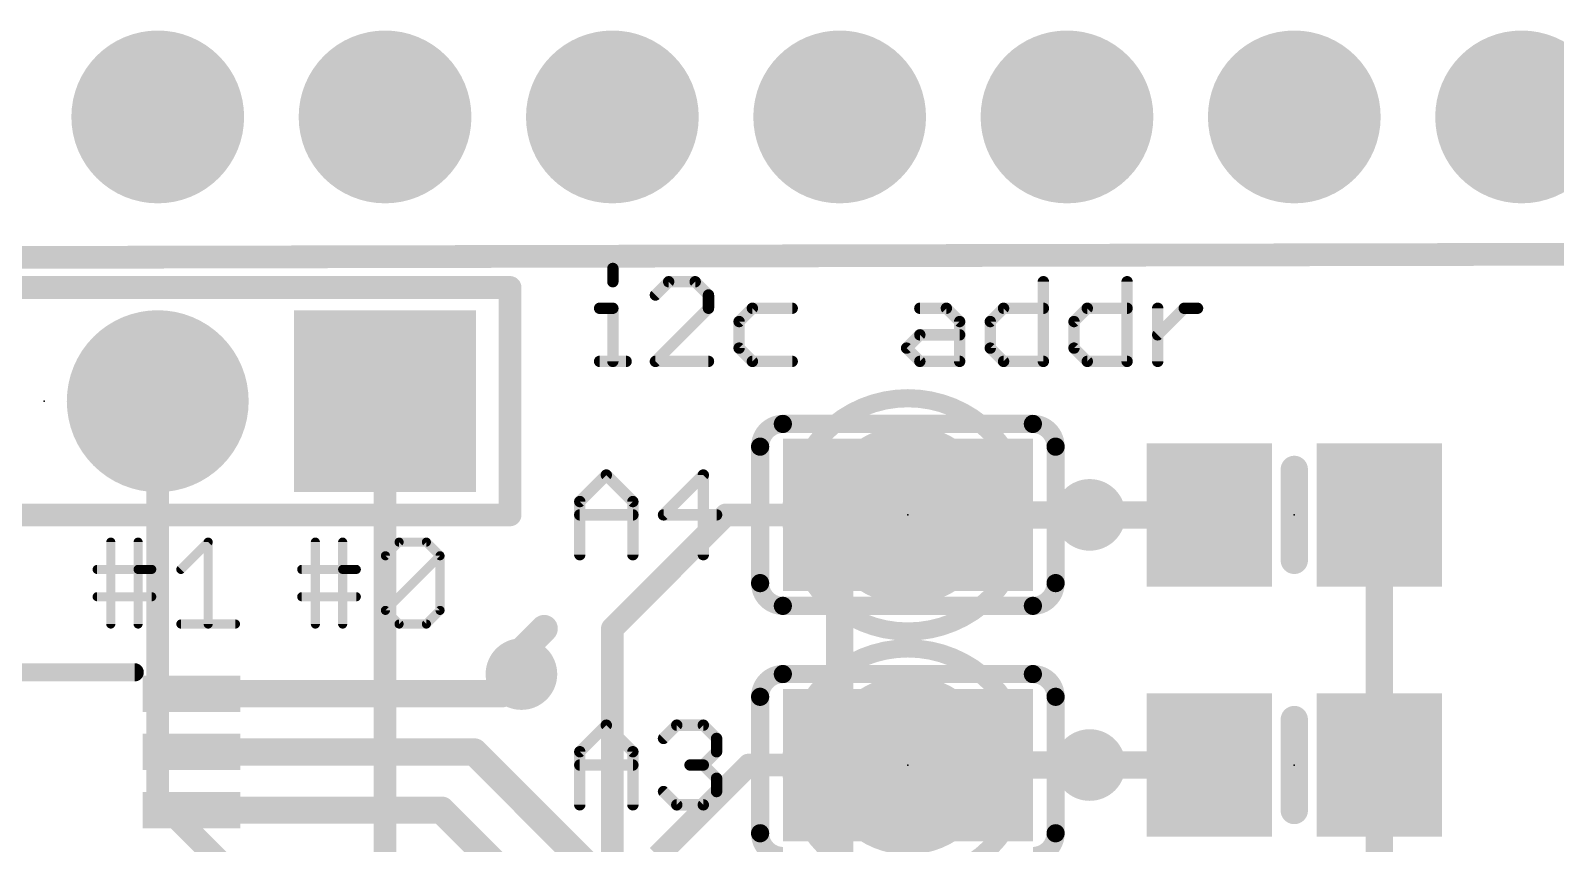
# Model space of a CAD drawing. Extents: x -5.3 to 82.2, y -21.4 to 68.5.
# Drawn here: x 26.52 to 43.56, y 25.54 to 34.62 of the extents above; entities that cross this region are included whole.
import ezdxf

# ---------------------------------------------------------------- set-up
doc = ezdxf.new("R2010")
doc.units = 0
for name, color, linetype in [('1', 12, 'CONTINUOUS'), ('16', 132, 'CONTINUOUS'), ('17', 110, 'CONTINUOUS'), ('18', 110, 'CONTINUOUS'), ('21', 40, 'CONTINUOUS'), ('22', 6, 'CONTINUOUS'), ('23', 40, 'CONTINUOUS'), ('24', 53, 'CONTINUOUS'), ('29', 253, 'CONTINUOUS')]:
    doc.layers.add(name, color=color, linetype=linetype)

# ---------------------------------------------------------------- blocks, each defined once
blk = doc.blocks.new('RECT')
blk.add_solid([(-0.5, -0.5), (0.5, -0.5), (-0.5, 0.5), (0.5, 0.5)])
blk = doc.blocks.new('SQUAREP')
blk.add_solid([(-0.5, -0.5), (0.5, -0.5), (-0.5, 0.5), (0.5, 0.5)])
blk = doc.blocks.new('ROUNDP')
at = {"const_width": 0.5}
blk.add_lwpolyline([(0, -0.25, 1), (0, 0.25, 1), (0, -0.25)], format="xyb", dxfattribs=at)
blk = doc.blocks.new('PIE')
at = {"const_width": 0.5}
blk.add_lwpolyline([(0, -0.25, 1), (0, 0.25, 1), (0, -0.25)], format="xyb", dxfattribs=at)
blk = doc.blocks.new('ROUNDV')
at = {"const_width": 0.5}
blk.add_lwpolyline([(0, -0.25, 1), (0, 0.25, 1), (0, -0.25)], format="xyb", dxfattribs=at)

msp = doc.modelspace()

# ---------------------------------------------------------------- linework, layer by layer
at = {"layer": '1', "const_width": 0.3048}
for points in [[(35.56, 29.21), (35.56, 26.416)], [(37.084, 29.21), (38.354, 29.21)], [(38.354, 29.21), (39.69, 29.21)], [(41.59, 26.416), (41.59, 29.21)], [(31.784, 27.212), (32.004, 27.432)], [(28.3178, 27.212), (31.784, 27.212)], [(28.3178, 26.562), (31.477, 26.562)], [(31.477, 26.562), (34.025, 24.014)], [(35.56, 26.416), (35.56, 23.876)], [(37.084, 26.416), (38.354, 26.416)], [(38.354, 26.416), (39.69, 26.416)], [(41.59, 25.019), (41.59, 26.416)], [(28.3178, 25.912), (31.111, 25.912)], [(31.111, 25.912), (33.375, 23.648)]]:
    msp.add_lwpolyline(points, dxfattribs=at)
at = {"layer": '1', "const_width": 0.1524}
for points in [[(35.6362, 29.21, 1), (35.4838, 29.21)], [(37.084, 29.2862, 1), (37.084, 29.1338)], [(38.354, 29.2862, 1), (38.354, 29.1338)], [(38.354, 29.1338, 1), (38.354, 29.2862)], [(39.69, 29.1338, 1), (39.69, 29.2862)], [(41.6662, 29.21, 1), (41.5138, 29.21)], [(32.0579, 27.3781, 1), (31.9501, 27.4859)], [(28.3178, 27.2882, 1), (28.3178, 27.1358)], [(31.7301, 27.2659, 1), (31.8379, 27.1581)], [(31.784, 27.1358, 1), (31.784, 27.2882)], [(28.3178, 26.6382, 1), (28.3178, 26.4858)], [(31.5309, 26.6159, 1), (31.4231, 26.5081)], [(31.477, 26.4858, 1), (31.477, 26.6382)], [(35.6362, 26.416, 1), (35.4838, 26.416)], [(35.4838, 26.416, 1), (35.6362, 26.416)], [(37.084, 26.4922, 1), (37.084, 26.3398)], [(38.354, 26.4922, 1), (38.354, 26.3398)], [(38.354, 26.3398, 1), (38.354, 26.4922)], [(39.69, 26.3398, 1), (39.69, 26.4922)], [(41.6662, 26.416, 1), (41.5138, 26.416)], [(41.5138, 26.416, 1), (41.6662, 26.416)], [(28.3178, 25.9882, 1), (28.3178, 25.8358)], [(31.1649, 25.9659, 1), (31.0571, 25.8581)], [(31.111, 25.8358, 1), (31.111, 25.9882)]]:
    msp.add_lwpolyline(points, format="xyb", dxfattribs=at)
at = {"layer": '16'}
for points, const_width in [([(0, 32.032), (62.397, 32.159)], 0.254), ([(27.94, 26.035), (27.94, 30.48)], 0.254), ([(30.48, 30.48), (30.48, 24.13)], 0.254), ([(33.02, 27.94), (34.29, 29.21)], 0.254), ([(34.29, 29.21), (36.322, 29.21)], 0.254), ([(38.354, 29.21), (36.322, 29.21)], 0.3048), ([(32.004, 27.686), (32.258, 27.94)], 0.3048), ([(33.02, 24.003), (33.02, 27.94)], 0.254), ([(32.004, 27.432), (32.004, 27.686)], 0.3048), ([(33.528, 25.4), (34.544, 26.416)], 0.254), ([(34.544, 26.416), (36.322, 26.416)], 0.254), ([(38.354, 26.416), (36.322, 26.416)], 0.3048), ([(29.591, 24.384), (27.94, 26.035)], 0.254)]:
    msp.add_lwpolyline(points, dxfattribs=dict(at, const_width=const_width))
for points, const_width in [([(28.0035, 30.48, 1), (27.8765, 30.48)], 0.127), ([(30.5435, 30.48, 1), (30.4165, 30.48)], 0.127), ([(34.29, 29.2735, 1), (34.29, 29.1465)], 0.127), ([(34.3349, 29.1651, 1), (34.2451, 29.2549)], 0.127), ([(36.322, 29.2862, 1), (36.322, 29.1338)], 0.1524), ([(36.322, 29.1465, 1), (36.322, 29.2735)], 0.127), ([(38.354, 29.1338, 1), (38.354, 29.2862)], 0.1524), ([(32.3119, 27.8861, 1), (32.2041, 27.9939)], 0.1524), ([(33.0835, 27.94, 1), (32.9565, 27.94)], 0.127), ([(32.9751, 27.9849, 1), (33.0649, 27.8951)], 0.127), ([(32.0802, 27.686, 1), (31.9278, 27.686)], 0.1524), ([(31.9501, 27.7399, 1), (32.0579, 27.6321)], 0.1524), ([(31.9278, 27.432, 1), (32.0802, 27.432)], 0.1524), ([(34.544, 26.4795, 1), (34.544, 26.3525)], 0.127), ([(34.5889, 26.3711, 1), (34.4991, 26.4609)], 0.127), ([(36.322, 26.4922, 1), (36.322, 26.3398)], 0.1524), ([(36.322, 26.3525, 1), (36.322, 26.4795)], 0.127), ([(38.354, 26.3398, 1), (38.354, 26.4922)], 0.1524), ([(27.9849, 26.0799, 1), (27.8951, 25.9901)], 0.127), ([(27.8765, 26.035, 1), (28.0035, 26.035)], 0.127)]:
    msp.add_lwpolyline(points, format="xyb", dxfattribs=dict(at, const_width=const_width))
at = {"layer": '21'}
for points, const_width in [([(31.877, 31.75), (21.59, 31.75)], 0.254), ([(31.877, 29.21), (31.877, 31.75)], 0.254), ([(33.0256, 31.9626), (33.0256, 31.8143)], 0.127), ([(33.6493, 31.8143), (33.501, 31.666)], 0.127), ([(33.9459, 31.8143), (33.6493, 31.8143)], 0.127), ([(34.0942, 31.666), (33.9459, 31.8143)], 0.127), ([(37.8362, 31.8143), (37.8362, 30.9245)], 0.127), ([(38.7717, 31.8143), (38.7717, 30.9245)], 0.127), ([(34.0942, 31.5177), (34.0942, 31.666)], 0.127), ([(32.8773, 31.5177), (33.0256, 31.5177)], 0.127), ([(33.0256, 31.5177), (33.0256, 30.9245)], 0.127), ([(33.501, 30.9245), (34.0942, 31.5177)], 0.127), ([(34.5848, 31.5177), (34.4365, 31.3694)], 0.127), ([(35.0297, 31.5177), (34.5848, 31.5177)], 0.127), ([(36.4558, 31.5177), (36.7524, 31.5177)], 0.127), ([(36.7524, 31.5177), (36.9007, 31.3694)], 0.127), ([(37.2431, 31.3694), (37.3913, 31.5177)], 0.127), ([(37.3913, 31.5177), (37.8362, 31.5177)], 0.127), ([(38.1786, 31.3694), (38.3269, 31.5177)], 0.127), ([(38.3269, 31.5177), (38.7717, 31.5177)], 0.127), ([(39.1141, 30.9245), (39.1141, 31.5177)], 0.127), ([(39.1141, 31.2211), (39.4107, 31.5177)], 0.127), ([(39.4107, 31.5177), (39.559, 31.5177)], 0.127), ([(34.4365, 31.3694), (34.4365, 31.0728)], 0.127), ([(36.9007, 31.3694), (36.9007, 30.9245)], 0.127), ([(37.2431, 31.0728), (37.2431, 31.3694)], 0.127), ([(38.1786, 31.0728), (38.1786, 31.3694)], 0.127), ([(36.3075, 31.0728), (36.4558, 31.2211)], 0.127), ([(36.4558, 31.2211), (36.9007, 31.2211)], 0.127), ([(34.4365, 31.0728), (34.5848, 30.9245)], 0.127), ([(36.4558, 30.9245), (36.3075, 31.0728)], 0.127), ([(37.3913, 30.9245), (37.2431, 31.0728)], 0.127), ([(38.3269, 30.9245), (38.1786, 31.0728)], 0.127), ([(32.8773, 30.9245), (33.1739, 30.9245)], 0.127), ([(34.0942, 30.9245), (33.501, 30.9245)], 0.127), ([(34.5848, 30.9245), (35.0297, 30.9245)], 0.127), ([(36.9007, 30.9245), (36.4558, 30.9245)], 0.127), ([(37.8362, 30.9245), (37.3913, 30.9245)], 0.127), ([(38.7717, 30.9245), (38.3269, 30.9245)], 0.127), ([(34.925, 30.226), (37.719, 30.226)], 0.2032), ([(34.671, 29.972), (34.671, 28.448)], 0.2032), ([(37.973, 29.972), (37.973, 28.448)], 0.2032), ([(40.64, 28.702), (40.64, 29.718)], 0.3048), ([(32.656, 29.3587), (32.9526, 29.6553)], 0.127), ([(32.9526, 29.6553), (33.2492, 29.3587)], 0.127), ([(34.0364, 29.6553), (33.5915, 29.2104)], 0.127), ([(34.0364, 28.7655), (34.0364, 29.6553)], 0.127), ([(21.59, 29.21), (31.877, 29.21)], 0.254), ([(32.656, 28.7655), (32.656, 29.3587)], 0.127), ([(33.2492, 29.3587), (33.2492, 28.7655)], 0.127), ([(32.656, 29.2104), (33.2492, 29.2104)], 0.127), ([(33.5915, 29.2104), (34.1847, 29.2104)], 0.127), ([(27.4153, 27.9908), (27.4153, 28.906)], 0.1016), ([(27.7204, 28.906), (27.7204, 27.9908)], 0.1016), ([(28.1983, 28.6009), (28.5033, 28.906)], 0.1016), ([(28.5033, 28.906), (28.5033, 27.9908)], 0.1016), ([(29.7013, 27.9908), (29.7013, 28.906)], 0.1016), ([(30.0064, 28.906), (30.0064, 27.9908)], 0.1016), ([(30.4843, 28.7535), (30.6368, 28.906)], 0.1016), ([(30.4843, 28.1433), (30.4843, 28.7535)], 0.1016), ([(30.4843, 28.1433), (31.0944, 28.7535)], 0.1016), ([(30.6368, 28.906), (30.9419, 28.906)], 0.1016), ([(30.9419, 28.906), (31.0944, 28.7535)], 0.1016), ([(31.0944, 28.7535), (31.0944, 28.1433)], 0.1016), ([(27.2628, 28.6009), (27.7204, 28.6009)], 0.1016), ([(27.7204, 28.6009), (27.8729, 28.6009)], 0.1016), ([(29.5488, 28.6009), (30.0064, 28.6009)], 0.1016), ([(30.0064, 28.6009), (30.1589, 28.6009)], 0.1016), ([(27.2628, 28.2959), (27.8729, 28.2959)], 0.1016), ([(29.5488, 28.2959), (30.1589, 28.2959)], 0.1016), ([(37.719, 28.194), (34.925, 28.194)], 0.2032), ([(30.6368, 27.9908), (30.4843, 28.1433)], 0.1016), ([(31.0944, 28.1433), (30.9419, 27.9908)], 0.1016), ([(28.1983, 27.9908), (28.8084, 27.9908)], 0.1016), ([(30.9419, 27.9908), (30.6368, 27.9908)], 0.1016), ([(23.1172, 27.4516), (27.6828, 27.4516)], 0.2032), ([(34.925, 27.432), (37.719, 27.432)], 0.2032), ([(34.671, 27.178), (34.671, 25.654)], 0.2032), ([(37.973, 27.178), (37.973, 25.654)], 0.2032), ([(32.656, 26.5647), (32.9526, 26.8613)], 0.127), ([(32.9526, 26.8613), (33.2492, 26.5647)], 0.127), ([(33.5915, 26.713), (33.7398, 26.8613)], 0.127), ([(33.7398, 26.8613), (34.0364, 26.8613)], 0.127), ([(34.0364, 26.8613), (34.1847, 26.713)], 0.127), ([(40.64, 25.908), (40.64, 26.924)], 0.3048), ([(34.1847, 26.713), (34.1847, 26.5647)], 0.127), ([(32.656, 25.9715), (32.656, 26.5647)], 0.127), ([(33.2492, 26.5647), (33.2492, 25.9715)], 0.127), ([(34.1847, 26.5647), (34.0364, 26.4164)], 0.127), ([(32.656, 26.4164), (33.2492, 26.4164)], 0.127), ([(34.0364, 26.4164), (33.8881, 26.4164)], 0.127), ([(34.0364, 26.4164), (34.1847, 26.2681)], 0.127), ([(34.1847, 26.2681), (34.1847, 26.1198)], 0.127), ([(33.7398, 25.9715), (33.5915, 26.1198)], 0.127), ([(34.1847, 26.1198), (34.0364, 25.9715)], 0.127), ([(34.0364, 25.9715), (33.7398, 25.9715)], 0.127)]:
    msp.add_lwpolyline(points, dxfattribs=dict(at, const_width=const_width))
for points, const_width in [([(31.9405, 31.75, 1), (31.8135, 31.75)], 0.127), ([(31.877, 31.6865, 1), (31.877, 31.8135)], 0.127), ([(33.0573, 31.9626, 1), (32.9938, 31.9626)], 0.0635), ([(33.6493, 31.846, 1), (33.6493, 31.7825)], 0.0635), ([(33.6717, 31.7918, 1), (33.6268, 31.8367)], 0.0635), ([(33.9683, 31.8367, 1), (33.9234, 31.7918)], 0.0635), ([(33.9459, 31.7825, 1), (33.9459, 31.846)], 0.0635), ([(37.868, 31.8143, 1), (37.8045, 31.8143)], 0.0635), ([(38.8035, 31.8143, 1), (38.74, 31.8143)], 0.0635), ([(32.9938, 31.8143, 1), (33.0573, 31.8143)], 0.0635), ([(33.4785, 31.6884, 1), (33.5234, 31.6435)], 0.0635), ([(34.1259, 31.666, 1), (34.0624, 31.666)], 0.0635), ([(34.0717, 31.6435, 1), (34.1166, 31.6884)], 0.0635), ([(32.8773, 31.5494, 1), (32.8773, 31.4859)], 0.0635), ([(33.0573, 31.5177, 1), (32.9938, 31.5177)], 0.0635), ([(33.0256, 31.4859, 1), (33.0256, 31.5494)], 0.0635), ([(34.0624, 31.5177, 1), (34.1259, 31.5177)], 0.0635), ([(34.1166, 31.4952, 1), (34.0717, 31.5401)], 0.0635), ([(34.5848, 31.5494, 1), (34.5848, 31.4859)], 0.0635), ([(34.6072, 31.4952, 1), (34.5623, 31.5401)], 0.0635), ([(35.0297, 31.4859, 1), (35.0297, 31.5494)], 0.0635), ([(36.4558, 31.5494, 1), (36.4558, 31.4859)], 0.0635), ([(36.7749, 31.5401, 1), (36.73, 31.4952)], 0.0635), ([(36.7524, 31.4859, 1), (36.7524, 31.5494)], 0.0635), ([(37.3913, 31.5494, 1), (37.3913, 31.4859)], 0.0635), ([(37.4138, 31.4952, 1), (37.3689, 31.5401)], 0.0635), ([(37.8362, 31.4859, 1), (37.8362, 31.5494)], 0.0635), ([(38.3269, 31.5494, 1), (38.3269, 31.4859)], 0.0635), ([(38.3493, 31.4952, 1), (38.3044, 31.5401)], 0.0635), ([(38.7717, 31.4859, 1), (38.7717, 31.5494)], 0.0635), ([(39.1458, 31.5177, 1), (39.0823, 31.5177)], 0.0635), ([(39.4107, 31.5494, 1), (39.4107, 31.4859)], 0.0635), ([(39.4331, 31.4952, 1), (39.3882, 31.5401)], 0.0635), ([(39.559, 31.4859, 1), (39.559, 31.5494)], 0.0635), ([(34.4683, 31.3694, 1), (34.4047, 31.3694)], 0.0635), ([(34.414, 31.3918, 1), (34.459, 31.3469)], 0.0635), ([(36.9325, 31.3694, 1), (36.869, 31.3694)], 0.0635), ([(36.8783, 31.3469, 1), (36.9232, 31.3918)], 0.0635), ([(37.2748, 31.3694, 1), (37.2113, 31.3694)], 0.0635), ([(37.2206, 31.3918, 1), (37.2655, 31.3469)], 0.0635), ([(38.2103, 31.3694, 1), (38.1468, 31.3694)], 0.0635), ([(38.1561, 31.3918, 1), (38.201, 31.3469)], 0.0635), ([(36.4558, 31.2528, 1), (36.4558, 31.1893)], 0.0635), ([(36.4783, 31.1986, 1), (36.4334, 31.2435)], 0.0635), ([(36.9007, 31.1893, 1), (36.9007, 31.2528)], 0.0635), ([(39.0916, 31.2435, 1), (39.1365, 31.1986)], 0.0635), ([(34.4047, 31.0728, 1), (34.4683, 31.0728)], 0.0635), ([(34.459, 31.0952, 1), (34.414, 31.0503)], 0.0635), ([(36.33, 31.0952, 1), (36.2851, 31.0503)], 0.0635), ([(36.2851, 31.0952, 1), (36.33, 31.0503)], 0.0635), ([(37.2113, 31.0728, 1), (37.2748, 31.0728)], 0.0635), ([(37.2655, 31.0952, 1), (37.2206, 31.0503)], 0.0635), ([(38.1468, 31.0728, 1), (38.2103, 31.0728)], 0.0635), ([(38.201, 31.0952, 1), (38.1561, 31.0503)], 0.0635), ([(32.8773, 30.9563, 1), (32.8773, 30.8928)], 0.0635), ([(32.9938, 30.9245, 1), (33.0573, 30.9245)], 0.0635), ([(33.1739, 30.8928, 1), (33.1739, 30.9563)], 0.0635), ([(33.4785, 30.947, 1), (33.5234, 30.902)], 0.0635), ([(33.501, 30.9563, 1), (33.501, 30.8928)], 0.0635), ([(34.0942, 30.8928, 1), (34.0942, 30.9563)], 0.0635), ([(34.5848, 30.9563, 1), (34.5848, 30.8928)], 0.0635), ([(34.5623, 30.902, 1), (34.6072, 30.947)], 0.0635), ([(35.0297, 30.8928, 1), (35.0297, 30.9563)], 0.0635), ([(36.4558, 30.9563, 1), (36.4558, 30.8928)], 0.0635), ([(36.4334, 30.902, 1), (36.4783, 30.947)], 0.0635), ([(36.869, 30.9245, 1), (36.9325, 30.9245)], 0.0635), ([(36.9007, 30.8928, 1), (36.9007, 30.9563)], 0.0635), ([(37.3913, 30.9563, 1), (37.3913, 30.8928)], 0.0635), ([(37.3689, 30.902, 1), (37.4138, 30.947)], 0.0635), ([(37.8045, 30.9245, 1), (37.868, 30.9245)], 0.0635), ([(37.8362, 30.8928, 1), (37.8362, 30.9563)], 0.0635), ([(38.3269, 30.9563, 1), (38.3269, 30.8928)], 0.0635), ([(38.3044, 30.902, 1), (38.3493, 30.947)], 0.0635), ([(38.74, 30.9245, 1), (38.8035, 30.9245)], 0.0635), ([(38.7717, 30.8928, 1), (38.7717, 30.9563)], 0.0635), ([(39.0823, 30.9245, 1), (39.1458, 30.9245)], 0.0635), ([(34.925, 30.226, 0.4142), (34.671, 29.972)], 0.2032), ([(34.925, 30.2768, 1), (34.925, 30.1752)], 0.1016), ([(34.925, 30.1752, 1), (34.925, 30.2768)], 0.1016), ([(37.973, 29.972, 0.4142), (37.719, 30.226)], 0.2032), ([(37.719, 30.2768, 1), (37.719, 30.1752)], 0.1016), ([(37.719, 30.1752, 1), (37.719, 30.2768)], 0.1016), ([(34.7218, 29.972, 1), (34.6202, 29.972)], 0.1016), ([(34.6202, 29.972, 1), (34.7218, 29.972)], 0.1016), ([(38.0238, 29.972, 1), (37.9222, 29.972)], 0.1016), ([(37.9222, 29.972, 1), (38.0238, 29.972)], 0.1016), ([(40.7162, 29.718, 1), (40.5638, 29.718)], 0.1524), ([(32.975, 29.6777, 1), (32.9301, 29.6328)], 0.0635), ([(32.975, 29.6328, 1), (32.9301, 29.6777)], 0.0635), ([(34.0681, 29.6553, 1), (34.0046, 29.6553)], 0.0635), ([(34.0588, 29.6328, 1), (34.0139, 29.6777)], 0.0635), ([(31.877, 29.1465, 1), (31.877, 29.2735)], 0.127), ([(32.6877, 29.3587, 1), (32.6242, 29.3587)], 0.0635), ([(32.6335, 29.3811, 1), (32.6784, 29.3362)], 0.0635), ([(33.2809, 29.3587, 1), (33.2174, 29.3587)], 0.0635), ([(33.2267, 29.3362, 1), (33.2716, 29.3811)], 0.0635), ([(31.8135, 29.21, 1), (31.9405, 29.21)], 0.127), ([(32.656, 29.2421, 1), (32.656, 29.1786)], 0.0635), ([(33.2492, 29.1786, 1), (33.2492, 29.2421)], 0.0635), ([(33.5915, 29.2421, 1), (33.5915, 29.1786)], 0.0635), ([(33.569, 29.2328, 1), (33.614, 29.1879)], 0.0635), ([(34.1847, 29.1786, 1), (34.1847, 29.2421)], 0.0635), ([(27.4407, 28.906, 1), (27.3899, 28.906)], 0.0508), ([(27.7458, 28.906, 1), (27.695, 28.906)], 0.0508), ([(28.5287, 28.906, 1), (28.4779, 28.906)], 0.0508), ([(28.5213, 28.888, 1), (28.4854, 28.9239)], 0.0508), ([(29.7267, 28.906, 1), (29.6759, 28.906)], 0.0508), ([(30.0318, 28.906, 1), (29.981, 28.906)], 0.0508), ([(30.5097, 28.7535, 1), (30.4589, 28.7535)], 0.0508), ([(30.6368, 28.9314, 1), (30.6368, 28.8806)], 0.0508), ([(30.6548, 28.888, 1), (30.6188, 28.9239)], 0.0508), ([(30.9598, 28.9239, 1), (30.9239, 28.888)], 0.0508), ([(30.9419, 28.8806, 1), (30.9419, 28.9314)], 0.0508), ([(31.1198, 28.7535, 1), (31.069, 28.7535)], 0.0508), ([(31.1124, 28.7355, 1), (31.0764, 28.7714)], 0.0508), ([(27.2628, 28.6263, 1), (27.2628, 28.5755)], 0.0508), ([(27.7204, 28.6263, 1), (27.7204, 28.5755)], 0.0508), ([(27.7204, 28.5755, 1), (27.7204, 28.6263)], 0.0508), ([(27.8729, 28.5755, 1), (27.8729, 28.6263)], 0.0508), ([(28.1803, 28.6189, 1), (28.2162, 28.583)], 0.0508), ([(29.5488, 28.6263, 1), (29.5488, 28.5755)], 0.0508), ([(30.0064, 28.6263, 1), (30.0064, 28.5755)], 0.0508), ([(30.0064, 28.5755, 1), (30.0064, 28.6263)], 0.0508), ([(30.1589, 28.5755, 1), (30.1589, 28.6263)], 0.0508), ([(30.4663, 28.7714, 1), (30.5022, 28.7355)], 0.0508), ([(31.0764, 28.7355, 1), (31.1124, 28.7714)], 0.0508), ([(32.6242, 28.7655, 1), (32.6877, 28.7655)], 0.0635), ([(33.2174, 28.7655, 1), (33.2809, 28.7655)], 0.0635), ([(34.0046, 28.7655, 1), (34.0681, 28.7655)], 0.0635), ([(40.5638, 28.702, 1), (40.7162, 28.702)], 0.1524), ([(34.671, 28.448, 0.4142), (34.925, 28.194)], 0.2032), ([(34.7218, 28.448, 1), (34.6202, 28.448)], 0.1016), ([(34.6202, 28.448, 1), (34.7218, 28.448)], 0.1016), ([(37.719, 28.194, 0.4142), (37.973, 28.448)], 0.2032), ([(38.0238, 28.448, 1), (37.9222, 28.448)], 0.1016), ([(37.9222, 28.448, 1), (38.0238, 28.448)], 0.1016), ([(27.2628, 28.3213, 1), (27.2628, 28.2705)], 0.0508), ([(27.8729, 28.2705, 1), (27.8729, 28.3213)], 0.0508), ([(29.5488, 28.3213, 1), (29.5488, 28.2705)], 0.0508), ([(30.1589, 28.2705, 1), (30.1589, 28.3213)], 0.0508), ([(34.925, 28.2448, 1), (34.925, 28.1432)], 0.1016), ([(34.925, 28.1432, 1), (34.925, 28.2448)], 0.1016), ([(37.719, 28.2448, 1), (37.719, 28.1432)], 0.1016), ([(37.719, 28.1432, 1), (37.719, 28.2448)], 0.1016), ([(30.5022, 28.1613, 1), (30.4663, 28.1254)], 0.0508), ([(30.4663, 28.1613, 1), (30.5022, 28.1254)], 0.0508), ([(30.4589, 28.1433, 1), (30.5097, 28.1433)], 0.0508), ([(31.069, 28.1433, 1), (31.1198, 28.1433)], 0.0508), ([(31.1124, 28.1254, 1), (31.0764, 28.1613)], 0.0508), ([(27.3899, 27.9908, 1), (27.4407, 27.9908)], 0.0508), ([(27.695, 27.9908, 1), (27.7458, 27.9908)], 0.0508), ([(28.1983, 28.0162, 1), (28.1983, 27.9654)], 0.0508), ([(28.4779, 27.9908, 1), (28.5287, 27.9908)], 0.0508), ([(28.8084, 27.9654, 1), (28.8084, 28.0162)], 0.0508), ([(29.6759, 27.9908, 1), (29.7267, 27.9908)], 0.0508), ([(29.981, 27.9908, 1), (30.0318, 27.9908)], 0.0508), ([(30.6368, 28.0162, 1), (30.6368, 27.9654)], 0.0508), ([(30.6188, 27.9728, 1), (30.6548, 28.0088)], 0.0508), ([(30.9239, 28.0088, 1), (30.9598, 27.9728)], 0.0508), ([(30.9419, 27.9654, 1), (30.9419, 28.0162)], 0.0508), ([(27.6828, 27.4008, 1), (27.6828, 27.5024)], 0.1016), ([(34.925, 27.432, 0.4142), (34.671, 27.178)], 0.2032), ([(34.925, 27.4828, 1), (34.925, 27.3812)], 0.1016), ([(34.925, 27.3812, 1), (34.925, 27.4828)], 0.1016), ([(37.973, 27.178, 0.4142), (37.719, 27.432)], 0.2032), ([(37.719, 27.4828, 1), (37.719, 27.3812)], 0.1016), ([(37.719, 27.3812, 1), (37.719, 27.4828)], 0.1016), ([(34.7218, 27.178, 1), (34.6202, 27.178)], 0.1016), ([(38.0238, 27.178, 1), (37.9222, 27.178)], 0.1016), ([(34.6202, 27.178, 1), (34.7218, 27.178)], 0.1016), ([(37.9222, 27.178, 1), (38.0238, 27.178)], 0.1016), ([(32.975, 26.8837, 1), (32.9301, 26.8388)], 0.0635), ([(32.975, 26.8388, 1), (32.9301, 26.8837)], 0.0635), ([(33.7398, 26.893, 1), (33.7398, 26.8295)], 0.0635), ([(33.7622, 26.8388, 1), (33.7173, 26.8837)], 0.0635), ([(34.0588, 26.8837, 1), (34.0139, 26.8388)], 0.0635), ([(34.0364, 26.8295, 1), (34.0364, 26.893)], 0.0635), ([(40.7162, 26.924, 1), (40.5638, 26.924)], 0.1524), ([(33.569, 26.7354, 1), (33.614, 26.6905)], 0.0635), ([(34.2164, 26.713, 1), (34.1529, 26.713)], 0.0635), ([(34.1622, 26.6905, 1), (34.2071, 26.7354)], 0.0635), ([(32.6877, 26.5647, 1), (32.6242, 26.5647)], 0.0635), ([(32.6335, 26.5871, 1), (32.6784, 26.5422)], 0.0635), ([(33.2809, 26.5647, 1), (33.2174, 26.5647)], 0.0635), ([(33.2267, 26.5422, 1), (33.2716, 26.5871)], 0.0635), ([(34.1529, 26.5647, 1), (34.2164, 26.5647)], 0.0635), ([(34.2071, 26.5422, 1), (34.1622, 26.5871)], 0.0635), ([(32.656, 26.4481, 1), (32.656, 26.3846)], 0.0635), ([(33.2492, 26.3846, 1), (33.2492, 26.4481)], 0.0635), ([(33.8881, 26.4481, 1), (33.8881, 26.3846)], 0.0635), ([(34.0588, 26.4388, 1), (34.0139, 26.3939)], 0.0635), ([(34.0139, 26.4388, 1), (34.0588, 26.3939)], 0.0635), ([(34.0364, 26.3846, 1), (34.0364, 26.4481)], 0.0635), ([(34.2164, 26.2681, 1), (34.1529, 26.2681)], 0.0635), ([(34.1622, 26.2456, 1), (34.2071, 26.2905)], 0.0635), ([(33.614, 26.1422, 1), (33.569, 26.0973)], 0.0635), ([(34.1529, 26.1198, 1), (34.2164, 26.1198)], 0.0635), ([(34.2071, 26.0973, 1), (34.1622, 26.1422)], 0.0635), ([(32.6242, 25.9715, 1), (32.6877, 25.9715)], 0.0635), ([(33.2174, 25.9715, 1), (33.2809, 25.9715)], 0.0635), ([(33.7398, 26.0033, 1), (33.7398, 25.9398)], 0.0635), ([(33.7173, 25.949, 1), (33.7622, 25.994)], 0.0635), ([(34.0139, 25.994, 1), (34.0588, 25.949)], 0.0635), ([(34.0364, 25.9398, 1), (34.0364, 26.0033)], 0.0635), ([(40.5638, 25.908, 1), (40.7162, 25.908)], 0.1524), ([(34.671, 25.654, 0.4142), (34.925, 25.4)], 0.2032), ([(34.7218, 25.654, 1), (34.6202, 25.654)], 0.1016), ([(37.719, 25.4, 0.4142), (37.973, 25.654)], 0.2032), ([(38.0238, 25.654, 1), (37.9222, 25.654)], 0.1016), ([(34.6202, 25.654, 1), (34.7218, 25.654)], 0.1016), ([(37.9222, 25.654, 1), (38.0238, 25.654)], 0.1016)]:
    msp.add_lwpolyline(points, format="xyb", dxfattribs=dict(at, const_width=const_width))
at = {"layer": '22', "const_width": 0.2032}
for points in [[(36.322, 27.9071, 1), (36.322, 30.5129, 1), (36.322, 27.9071)], [(36.322, 25.1131, 1), (36.322, 27.7189, 1), (36.322, 25.1131)]]:
    msp.add_lwpolyline(points, format="xyb", dxfattribs=at)
at = {"layer": '23'}
for p in [(26.67, 30.48), (36.322, 29.21), (40.64, 29.21), (36.322, 26.416), (40.64, 26.416)]:
    msp.add_point(p, dxfattribs=at)
at = {"layer": '24'}
for p in [(36.322, 29.21), (36.322, 26.416)]:
    msp.add_point(p, dxfattribs=at)

# ---------------------------------------------------------------- block references
at = {"layer": '1'}
for p, xscale, yscale, rotation in [((35.56, 29.21), 1.1684, 1.6002, 180), ((37.084, 29.21), 1.1684, 1.6002, 180), ((39.69, 29.21), 1.3, 1.5, 180), ((41.59, 29.21), 1.3, 1.5, 180), ((28.3178, 27.212), 0.3048, 0.9906, 90), ((35.56, 26.416), 1.1684, 1.6002, 180), ((37.084, 26.416), 1.1684, 1.6002, 180), ((39.69, 26.416), 1.3, 1.5, 180), ((41.59, 26.416), 1.3, 1.5, 180), ((28.3178, 26.562), 0.3048, 0.9906, 90), ((28.3178, 25.912), 0.3048, 0.9906, 90)]:
    msp.add_blockref('RECT', p, dxfattribs=dict(at, xscale=xscale, yscale=yscale, rotation=rotation))
at = {"layer": '16', "xscale": 2, "yscale": 2}
for p in [(36.322, 29.21), (36.322, 26.416)]:
    msp.add_blockref('PIE', p, dxfattribs=at)
at = {"layer": '17', "xscale": 1.9304, "yscale": 1.9304, "rotation": 270}
for name, p in [('ROUNDP', (27.94, 30.48)), ('ROUNDP', (27.94, 30.48)), ('SQUAREP', (30.48, 30.48)), ('SQUAREP', (30.48, 30.48))]:
    msp.add_blockref(name, p, dxfattribs=at)
at = {"layer": '18'}
for p, xscale, yscale in [((27.94, 33.655), 1.9304, 1.9304), ((27.94, 33.655), 1.9304, 1.9304), ((30.48, 33.655), 1.9304, 1.9304), ((30.48, 33.655), 1.9304, 1.9304), ((33.02, 33.655), 1.9304, 1.9304), ((33.02, 33.655), 1.9304, 1.9304), ((35.56, 33.655), 1.9304, 1.9304), ((35.56, 33.655), 1.9304, 1.9304), ((38.1, 33.655), 1.9304, 1.9304), ((38.1, 33.655), 1.9304, 1.9304), ((40.64, 33.655), 1.9304, 1.9304), ((40.64, 33.655), 1.9304, 1.9304), ((43.18, 33.655), 1.9304, 1.9304), ((43.18, 33.655), 1.9304, 1.9304), ((38.354, 29.21), 0.8001, 0.8001), ((38.354, 29.21), 0.8001, 0.8001), ((32.004, 27.432), 0.8001, 0.8001), ((32.004, 27.432), 0.8001, 0.8001), ((38.354, 26.416), 0.8001, 0.8001), ((38.354, 26.416), 0.8001, 0.8001)]:
    msp.add_blockref('ROUNDV', p, dxfattribs=dict(at, xscale=xscale, yscale=yscale))
at = {"layer": '29'}
for name, p, xscale, yscale, rotation in [('ROUNDP', (27.94, 30.48), 2.032, 2.032, 270), ('SQUAREP', (30.48, 30.48), 2.032, 2.032, 270), ('RECT', (35.56, 29.21), 1.27, 1.7018, 180), ('RECT', (36.322, 29.21), 0.1524, 1.8288, 180), ('RECT', (37.084, 29.21), 1.27, 1.7018, 180), ('RECT', (39.69, 29.21), 1.4016, 1.6016, 180), ('RECT', (41.59, 29.21), 1.4016, 1.6016, 180), ('RECT', (28.3178, 27.212), 0.4064, 1.0922, 90), ('RECT', (35.56, 26.416), 1.27, 1.7018, 180), ('RECT', (36.322, 26.416), 0.1524, 1.8288, 180), ('RECT', (37.084, 26.416), 1.27, 1.7018, 180), ('RECT', (39.69, 26.416), 1.4016, 1.6016, 180), ('RECT', (41.59, 26.416), 1.4016, 1.6016, 180), ('RECT', (28.3178, 26.562), 0.4064, 1.0922, 90), ('RECT', (28.3178, 25.912), 0.4064, 1.0922, 90)]:
    msp.add_blockref(name, p, dxfattribs=dict(at, xscale=xscale, yscale=yscale, rotation=rotation))

doc.saveas('drawing.dxf')
